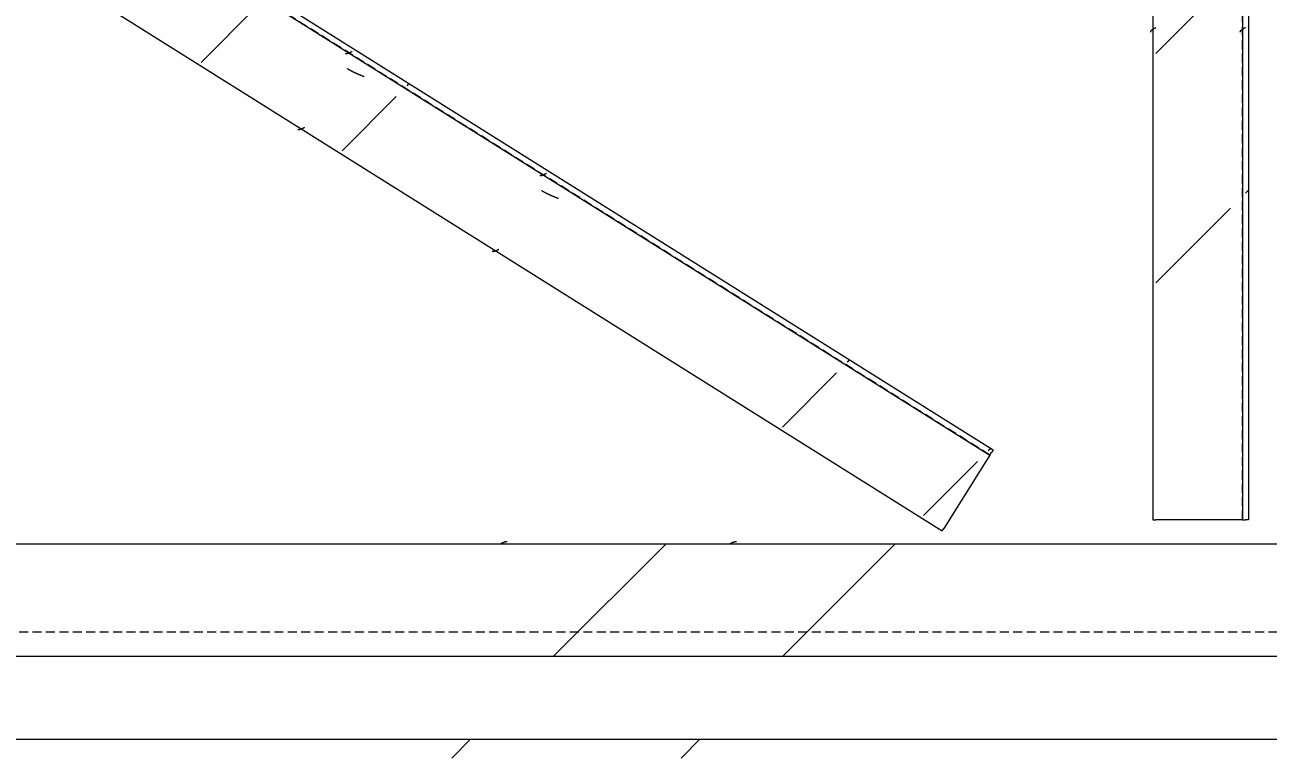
# Model space of a CAD drawing. Header units: centimetres. Extents: x -6111 to 13767, y -285 to 1600.
# Drawn here: x -5153.2 to -5087.1, y 954.5 to 993.5 of the extents above; entities that cross this region are included whole.
import ezdxf

# ---------------------------------------------------------------- set-up
doc = ezdxf.new("R2010")
doc.units = ezdxf.units.CM
doc.linetypes.add('Hidden', pattern=[0.714375, 0.47625, -0.238125])
for name, color, linetype, lineweight in [('A-ANNO-DIMS', 7, 'Continuous', 9), ('A-ANNO-DIMS-100', 7, 'Continuous', 9), ('S-BEAM', 7, 'Continuous', 9)]:
    doc.layers.add(name, color=color, linetype=linetype, lineweight=lineweight)
doc.styles.add('Century Gothic_1', font='GOTHIC.TTF', dxfattribs={"height": 15})
doc.dimstyles.new('FCA_N_Cotas_E100', dxfattribs={"dimscale": 30.48, "dimtxt": 15.662524, "dimasz": 0.492126, "dimexe": 0.656168, "dimexo": 0.656168, "dimgap": 0.032808, "dimtad": 1, "dimlfac": 0.01, "dimrnd": 0.01, "dimzin": 0, "dimdsep": 46, "dimtxsty": 'Century Gothic_1', "dimblk1": 'OBLIQUE', "dimblk2": 'OBLIQUE', "dimsah": 1, "dimcen": 0.09, "dimdle": 0.656168, "dimadec": 3, "dimazin": 2, "dimtfac": 1, "dimtdec": 4, "dimtix": 1, "dimtmove": 0, "dimatfit": 3, "dimfxl": 1, "dimtvp": 1, "dimtolj": 1, "dimtzin": 0, "dimarcsym": 2})
pattern_1 = [(45, (0, 0), (-25.14472, 25.14472), []), (45, (0, 38.1), (-25.14472, 25.14472), [])]

# ---------------------------------------------------------------- blocks, each defined once
blk = doc.blocks.new('FP_7-Elevación Eje 1')
at = {"layer": 'S-BEAM', "color": 9, "true_color": 0xc0c0c0}
for p, q in [((-5127.892, 965.92), (-5127.876, 965.93)), ((-5127.876, 965.93), (-5127.86, 965.939)), ((-5127.86, 965.939), (-5127.845, 965.948)), ((-5127.845, 965.948), (-5127.829, 965.957)), ((-5127.829, 965.957), (-5127.813, 965.965)), ((-5127.813, 965.965), (-5127.797, 965.972)), ((-5127.797, 965.972), (-5127.782, 965.98)), ((-5127.782, 965.98), (-5127.766, 965.987)), ((-5127.766, 965.987), (-5127.75, 965.993)), ((-5127.75, 965.993), (-5127.735, 965.999)), ((-5127.735, 965.999), (-5127.719, 966.005)), ((-5127.719, 966.005), (-5127.703, 966.01)), ((-5127.703, 966.01), (-5127.688, 966.015)), ((-5127.688, 966.015), (-5127.672, 966.019)), ((-5127.672, 966.019), (-5127.656, 966.023)), ((-5127.656, 966.023), (-5127.641, 966.026)), ((-5127.641, 966.026), (-5127.625, 966.029)), ((-5127.625, 966.029), (-5127.609, 966.032)), ((-5127.609, 966.032), (-5127.593, 966.034)), ((-5127.593, 966.034), (-5127.578, 966.036)), ((-5127.578, 966.036), (-5127.562, 966.037)), ((-5127.562, 966.037), (-5127.546, 966.037)), ((-5115.702, 965.92), (-5115.686, 965.93)), ((-5115.686, 965.93), (-5115.671, 965.939)), ((-5115.671, 965.939), (-5115.655, 965.948)), ((-5115.655, 965.948), (-5115.639, 965.957)), ((-5115.639, 965.957), (-5115.624, 965.965)), ((-5115.624, 965.965), (-5115.608, 965.972)), ((-5115.608, 965.972), (-5115.592, 965.98)), ((-5115.592, 965.98), (-5115.577, 965.987)), ((-5115.577, 965.987), (-5115.561, 965.993)), ((-5115.561, 965.993), (-5115.545, 965.999)), ((-5115.545, 965.999), (-5115.53, 966.005)), ((-5115.53, 966.005), (-5115.514, 966.01)), ((-5115.514, 966.01), (-5115.498, 966.015)), ((-5115.498, 966.015), (-5115.482, 966.019)), ((-5115.482, 966.019), (-5115.467, 966.023)), ((-5115.467, 966.023), (-5115.451, 966.026)), ((-5115.451, 966.026), (-5115.435, 966.029)), ((-5115.435, 966.029), (-5115.42, 966.032)), ((-5115.42, 966.032), (-5115.404, 966.034)), ((-5115.404, 966.034), (-5115.388, 966.036)), ((-5115.388, 966.036), (-5115.373, 966.037)), ((-5115.373, 966.037), (-5115.357, 966.037))]:
    blk.add_line(p, q, dxfattribs=at)
blk = doc.blocks.new('C Shapes - C8x16-1788166-Elevación Eje 1')
at = {"layer": 'S-BEAM', "true_color": 0xc0c0c0}
h = blk.add_hatch(dxfattribs=at)
h.set_pattern_fill('FP_3', color=9, style=0, pattern_type=2)
h.set_pattern_definition(pattern_1)
h.paths.add_polyline_path([(-4712.513, 959.921), (-4698.682, 959.921), (-4698.682, 965.921), (-5480.302, 965.921), (-5480.302, 959.921), (-4772.703, 959.921)])
at = {"layer": 'S-BEAM'}
for p, q in [((-5480.302, 965.921), (-4698.682, 965.921)), ((-4698.682, 959.921), (-5480.302, 959.921))]:
    blk.add_line(p, q, dxfattribs=at)
at = {"layer": 'S-BEAM', "linetype": 'Hidden'}
blk.add_line((-4698.682, 961.217), (-5480.302, 961.217), dxfattribs=at)
at = {"layer": 'S-BEAM'}
blk.add_blockref('FP_7-Elevación Eje 1', (0, 0), dxfattribs=at)
blk = doc.blocks.new('FP_11-Elevación Eje 1')
at = {"layer": 'S-BEAM'}
blk.add_line((-5088.45, 1079.703), (-5088.45, 967.193), dxfattribs=at)
at = {"layer": 'S-BEAM', "color": 9, "true_color": 0xc0c0c0}
for p, q in [((-5088.566, 993.108), (-5088.565, 993.111)), ((-5088.566, 993.104), (-5088.566, 993.108)), ((-5088.565, 993.115), (-5088.564, 993.119)), ((-5088.565, 993.111), (-5088.565, 993.115)), ((-5088.564, 993.119), (-5088.563, 993.123)), ((-5088.563, 993.123), (-5088.562, 993.127)), ((-5088.562, 993.127), (-5088.561, 993.131)), ((-5088.561, 993.131), (-5088.56, 993.135)), ((-5088.56, 993.135), (-5088.558, 993.139)), ((-5088.558, 993.139), (-5088.556, 993.143)), ((-5088.556, 993.143), (-5088.554, 993.147)), ((-5088.554, 993.147), (-5088.552, 993.15)), ((-5088.552, 993.15), (-5088.55, 993.154)), ((-5088.55, 993.154), (-5088.548, 993.158)), ((-5088.548, 993.158), (-5088.545, 993.162)), ((-5088.545, 993.162), (-5088.543, 993.166)), ((-5088.543, 993.166), (-5088.54, 993.17)), ((-5088.54, 993.17), (-5088.537, 993.174)), ((-5088.537, 993.174), (-5088.534, 993.178)), ((-5088.534, 993.178), (-5088.53, 993.182)), ((-5088.53, 993.182), (-5088.527, 993.186)), ((-5088.527, 993.186), (-5088.523, 993.19)), ((-5088.523, 993.19), (-5088.52, 993.193)), ((-5088.52, 993.193), (-5088.516, 993.197)), ((-5088.516, 993.197), (-5088.512, 993.201)), ((-5088.512, 993.201), (-5088.508, 993.205)), ((-5088.508, 993.205), (-5088.504, 993.209)), ((-5088.504, 993.209), (-5088.499, 993.213)), ((-5088.499, 993.213), (-5088.495, 993.217)), ((-5088.495, 993.217), (-5088.49, 993.221)), ((-5088.49, 993.221), (-5088.486, 993.225)), ((-5088.486, 993.225), (-5088.481, 993.229)), ((-5088.481, 993.229), (-5088.476, 993.232)), ((-5088.476, 993.232), (-5088.471, 993.236)), ((-5088.471, 993.236), (-5088.466, 993.24)), ((-5088.466, 993.24), (-5088.46, 993.244)), ((-5088.46, 993.244), (-5088.455, 993.248)), ((-5088.455, 993.248), (-5088.449, 993.252)), ((-5088.449, 993.252), (-5088.444, 993.256)), ((-5088.444, 993.256), (-5088.438, 993.26)), ((-5088.438, 993.26), (-5088.432, 993.264)), ((-5088.432, 993.264), (-5088.427, 993.268)), ((-5088.427, 993.268), (-5088.421, 993.271)), ((-5088.421, 993.271), (-5088.415, 993.275)), ((-5088.415, 993.275), (-5088.409, 993.279)), ((-5088.409, 993.279), (-5088.402, 993.283)), ((-5088.402, 993.283), (-5088.396, 993.287)), ((-5088.396, 993.287), (-5088.39, 993.291)), ((-5088.39, 993.291), (-5088.384, 993.295)), ((-5088.384, 993.295), (-5088.377, 993.299)), ((-5088.377, 993.299), (-5088.371, 993.303)), ((-5088.371, 993.303), (-5088.364, 993.307)), ((-5088.364, 993.307), (-5088.358, 993.31)), ((-5088.358, 993.31), (-5088.351, 993.314)), ((-5088.351, 993.314), (-5088.345, 993.318)), ((-5088.345, 993.318), (-5088.338, 993.322)), ((-5088.338, 993.322), (-5088.331, 993.326)), ((-5088.331, 993.326), (-5088.325, 993.33)), ((-5088.325, 993.33), (-5088.318, 993.334)), ((-5088.318, 993.334), (-5088.311, 993.338)), ((-5088.311, 993.338), (-5088.304, 993.342)), ((-5088.304, 993.342), (-5088.298, 993.346)), ((-5088.298, 993.346), (-5088.291, 993.35))]:
    blk.add_line(p, q, dxfattribs=at)
blk = doc.blocks.new('FP_12-Elevación Eje 1')
at = {"layer": 'S-BEAM'}
blk.add_line((-5093.212, 1079.703), (-5093.212, 967.193), dxfattribs=at)
at = {"layer": 'S-BEAM', "color": 9, "true_color": 0xc0c0c0}
for p, q in [((-5093.328, 993.108), (-5093.327, 993.112)), ((-5093.328, 993.104), (-5093.328, 993.108)), ((-5093.327, 993.116), (-5093.326, 993.119)), ((-5093.327, 993.112), (-5093.327, 993.116)), ((-5093.326, 993.119), (-5093.325, 993.123)), ((-5093.325, 993.123), (-5093.324, 993.127)), ((-5093.324, 993.127), (-5093.323, 993.131)), ((-5093.323, 993.131), (-5093.322, 993.135)), ((-5093.322, 993.135), (-5093.32, 993.139)), ((-5093.32, 993.139), (-5093.318, 993.143)), ((-5093.318, 993.143), (-5093.316, 993.147)), ((-5093.316, 993.147), (-5093.314, 993.151)), ((-5093.314, 993.151), (-5093.312, 993.155)), ((-5093.312, 993.155), (-5093.31, 993.158)), ((-5093.31, 993.158), (-5093.307, 993.162)), ((-5093.307, 993.162), (-5093.305, 993.166)), ((-5093.305, 993.166), (-5093.302, 993.17)), ((-5093.302, 993.17), (-5093.299, 993.174)), ((-5093.299, 993.174), (-5093.296, 993.178)), ((-5093.296, 993.178), (-5093.292, 993.182)), ((-5093.292, 993.182), (-5093.289, 993.186)), ((-5093.289, 993.186), (-5093.285, 993.19)), ((-5093.285, 993.19), (-5093.282, 993.194)), ((-5093.282, 993.194), (-5093.278, 993.197)), ((-5093.278, 993.197), (-5093.274, 993.201)), ((-5093.274, 993.201), (-5093.27, 993.205)), ((-5093.27, 993.205), (-5093.266, 993.209)), ((-5093.266, 993.209), (-5093.261, 993.213)), ((-5093.261, 993.213), (-5093.257, 993.217)), ((-5093.257, 993.217), (-5093.252, 993.221)), ((-5093.252, 993.221), (-5093.248, 993.225)), ((-5093.248, 993.225), (-5093.243, 993.229)), ((-5093.243, 993.229), (-5093.238, 993.233)), ((-5093.238, 993.233), (-5093.233, 993.236)), ((-5093.233, 993.236), (-5093.228, 993.24)), ((-5093.228, 993.24), (-5093.222, 993.244)), ((-5093.222, 993.244), (-5093.217, 993.248)), ((-5093.217, 993.248), (-5093.211, 993.252)), ((-5093.211, 993.252), (-5093.206, 993.256)), ((-5093.206, 993.256), (-5093.2, 993.26)), ((-5093.2, 993.26), (-5093.194, 993.264)), ((-5093.194, 993.264), (-5093.189, 993.268)), ((-5093.189, 993.268), (-5093.183, 993.272)), ((-5093.183, 993.272), (-5093.177, 993.276)), ((-5093.177, 993.276), (-5093.171, 993.279)), ((-5093.171, 993.279), (-5093.164, 993.283)), ((-5093.164, 993.283), (-5093.158, 993.287)), ((-5093.158, 993.287), (-5093.152, 993.291)), ((-5093.152, 993.291), (-5093.146, 993.295)), ((-5093.146, 993.295), (-5093.139, 993.299)), ((-5093.139, 993.299), (-5093.133, 993.303)), ((-5093.133, 993.303), (-5093.126, 993.307)), ((-5093.126, 993.307), (-5093.12, 993.311)), ((-5093.12, 993.311), (-5093.113, 993.315)), ((-5093.113, 993.315), (-5093.107, 993.318)), ((-5093.107, 993.318), (-5093.1, 993.322)), ((-5093.1, 993.322), (-5093.093, 993.326)), ((-5093.093, 993.326), (-5093.087, 993.33)), ((-5093.087, 993.33), (-5093.08, 993.334)), ((-5093.08, 993.334), (-5093.073, 993.338)), ((-5093.073, 993.338), (-5093.066, 993.342)), ((-5093.066, 993.342), (-5093.06, 993.346)), ((-5093.06, 993.346), (-5093.053, 993.35))]:
    blk.add_line(p, q, dxfattribs=at)
blk = doc.blocks.new('M_L Equal Angles - L51X51X3_2-1788157-Elevación Eje 1')
at = {"layer": 'S-BEAM', "true_color": 0xc0c0c0}
h = blk.add_hatch(dxfattribs=at)
h.set_pattern_fill('FP_2', color=9, style=0, pattern_type=2)
h.set_pattern_definition(pattern_1)
h.paths.add_polyline_path([(-5093.053, 967.193), (-5089.085, 967.193), (-5089.085, 1079.703), (-5093.053, 1079.703), (-5093.053, 974.295)])
h = blk.add_hatch(dxfattribs=at)
h.set_pattern_fill('FP_2', color=9, style=0, pattern_type=2)
h.set_pattern_definition(pattern_1)
h.paths.add_polyline_path([(-5088.291, 967.193), (-5088.132, 967.193), (-5088.132, 1079.703), (-5088.291, 1079.703), (-5088.291, 974.295)])
at = {"layer": 'S-BEAM', "linetype": 'Hidden'}
blk.add_line((-5088.45, 967.193), (-5088.45, 1079.703), dxfattribs=at)
at = {"layer": 'S-BEAM'}
for p, q in [((-5088.132, 1079.703), (-5088.132, 967.193)), ((-5093.212, 967.193), (-5093.053, 967.193)), ((-5089.085, 967.193), (-5093.053, 967.193)), ((-5088.45, 967.193), (-5089.085, 967.193)), ((-5088.45, 967.193), (-5088.291, 967.193)), ((-5088.132, 967.193), (-5088.291, 967.193))]:
    blk.add_line(p, q, dxfattribs=at)
for name in ['FP_12-Elevación Eje 1', 'FP_11-Elevación Eje 1']:
    blk.add_blockref(name, (0, 0), dxfattribs=at)
blk = doc.blocks.new('FP_31-Elevación Eje 1')
at = {"layer": 'S-BEAM', "color": 9, "true_color": 0xc0c0c0}
for p, q in [((-5136.047, 991.163), (-5136.034, 991.155)), ((-5136.034, 991.155), (-5136.02, 991.147)), ((-5136.02, 991.147), (-5136.007, 991.139)), ((-5136.007, 991.139), (-5135.994, 991.131)), ((-5135.994, 991.131), (-5135.98, 991.123)), ((-5135.98, 991.123), (-5135.967, 991.115)), ((-5135.967, 991.115), (-5135.953, 991.107)), ((-5135.953, 991.107), (-5135.94, 991.099)), ((-5135.94, 991.099), (-5135.926, 991.092)), ((-5135.926, 991.092), (-5135.913, 991.084)), ((-5135.913, 991.084), (-5135.899, 991.076)), ((-5135.899, 991.076), (-5135.885, 991.069)), ((-5135.885, 991.069), (-5135.872, 991.061)), ((-5135.872, 991.061), (-5135.858, 991.054)), ((-5135.858, 991.054), (-5135.844, 991.047)), ((-5135.844, 991.047), (-5135.83, 991.039)), ((-5135.83, 991.039), (-5135.817, 991.032)), ((-5135.817, 991.032), (-5135.803, 991.025)), ((-5135.803, 991.025), (-5135.789, 991.018)), ((-5135.789, 991.018), (-5135.775, 991.011)), ((-5135.775, 991.011), (-5135.761, 991.003)), ((-5135.761, 991.003), (-5135.747, 990.996)), ((-5135.747, 990.996), (-5135.733, 990.989)), ((-5135.733, 990.989), (-5135.719, 990.983)), ((-5135.719, 990.983), (-5135.705, 990.976)), ((-5135.705, 990.976), (-5135.691, 990.969)), ((-5135.691, 990.969), (-5135.676, 990.962)), ((-5135.676, 990.962), (-5135.662, 990.955)), ((-5135.662, 990.955), (-5135.648, 990.949)), ((-5135.648, 990.949), (-5135.634, 990.942)), ((-5135.634, 990.942), (-5135.62, 990.936)), ((-5135.62, 990.936), (-5135.605, 990.929)), ((-5135.605, 990.929), (-5135.591, 990.922)), ((-5135.591, 990.922), (-5135.577, 990.916)), ((-5135.577, 990.916), (-5135.562, 990.91)), ((-5135.562, 990.91), (-5135.548, 990.903)), ((-5135.548, 990.903), (-5135.533, 990.897)), ((-5135.533, 990.897), (-5135.519, 990.891)), ((-5135.519, 990.891), (-5135.505, 990.884)), ((-5135.505, 990.884), (-5135.49, 990.878)), ((-5135.49, 990.878), (-5135.476, 990.872)), ((-5135.476, 990.872), (-5135.461, 990.866)), ((-5135.461, 990.866), (-5135.447, 990.859)), ((-5135.447, 990.859), (-5135.432, 990.853)), ((-5135.432, 990.853), (-5135.417, 990.847)), ((-5135.417, 990.847), (-5135.403, 990.841)), ((-5135.403, 990.841), (-5135.388, 990.835)), ((-5135.388, 990.835), (-5135.374, 990.829)), ((-5135.374, 990.829), (-5135.359, 990.823)), ((-5135.359, 990.823), (-5135.344, 990.817)), ((-5135.344, 990.817), (-5135.33, 990.811)), ((-5135.33, 990.811), (-5135.315, 990.805)), ((-5135.315, 990.805), (-5135.3, 990.799)), ((-5135.3, 990.799), (-5135.286, 990.793)), ((-5135.286, 990.793), (-5135.271, 990.787)), ((-5135.271, 990.787), (-5135.256, 990.781)), ((-5135.256, 990.781), (-5135.242, 990.776)), ((-5135.242, 990.776), (-5135.227, 990.77)), ((-5135.227, 990.77), (-5135.212, 990.764)), ((-5135.212, 990.764), (-5135.197, 990.758)), ((-5135.197, 990.758), (-5135.183, 990.752)), ((-5135.183, 990.752), (-5135.168, 990.746)), ((-5135.168, 990.746), (-5135.153, 990.74)), ((-5125.719, 984.689), (-5125.706, 984.68)), ((-5125.706, 984.68), (-5125.693, 984.672)), ((-5125.693, 984.672), (-5125.68, 984.664)), ((-5125.68, 984.664), (-5125.666, 984.656)), ((-5125.666, 984.656), (-5125.653, 984.648)), ((-5125.653, 984.648), (-5125.639, 984.64)), ((-5125.639, 984.64), (-5125.626, 984.632)), ((-5125.626, 984.632), (-5125.612, 984.625)), ((-5125.612, 984.625), (-5125.599, 984.617)), ((-5125.599, 984.617), (-5125.585, 984.609)), ((-5125.585, 984.609), (-5125.572, 984.602)), ((-5125.572, 984.602), (-5125.558, 984.594)), ((-5125.558, 984.594), (-5125.544, 984.587)), ((-5125.544, 984.587), (-5125.53, 984.579)), ((-5125.53, 984.579), (-5125.517, 984.572)), ((-5125.517, 984.572), (-5125.503, 984.565)), ((-5125.503, 984.565), (-5125.489, 984.557)), ((-5125.489, 984.557), (-5125.475, 984.55)), ((-5125.475, 984.55), (-5125.461, 984.543)), ((-5125.461, 984.543), (-5125.447, 984.536)), ((-5125.447, 984.536), (-5125.433, 984.529)), ((-5125.433, 984.529), (-5125.419, 984.522)), ((-5125.419, 984.522), (-5125.405, 984.515)), ((-5125.405, 984.515), (-5125.391, 984.508)), ((-5125.391, 984.508), (-5125.377, 984.501)), ((-5125.377, 984.501), (-5125.363, 984.494)), ((-5125.363, 984.494), (-5125.349, 984.487)), ((-5125.349, 984.487), (-5125.335, 984.481)), ((-5125.335, 984.481), (-5125.32, 984.474)), ((-5125.32, 984.474), (-5125.306, 984.467)), ((-5125.306, 984.467), (-5125.292, 984.461)), ((-5125.292, 984.461), (-5125.278, 984.454)), ((-5125.278, 984.454), (-5125.263, 984.448)), ((-5125.263, 984.448), (-5125.249, 984.441)), ((-5125.249, 984.441), (-5125.235, 984.435)), ((-5125.235, 984.435), (-5125.22, 984.428)), ((-5125.22, 984.428), (-5125.206, 984.422)), ((-5125.206, 984.422), (-5125.191, 984.416)), ((-5125.191, 984.416), (-5125.177, 984.409)), ((-5125.177, 984.409), (-5125.162, 984.403)), ((-5125.162, 984.403), (-5125.148, 984.397)), ((-5125.148, 984.397), (-5125.133, 984.391)), ((-5125.133, 984.391), (-5125.119, 984.385)), ((-5125.119, 984.385), (-5125.104, 984.379)), ((-5125.104, 984.379), (-5125.09, 984.372)), ((-5125.09, 984.372), (-5125.075, 984.366)), ((-5125.075, 984.366), (-5125.061, 984.36)), ((-5125.061, 984.36), (-5125.046, 984.354)), ((-5125.046, 984.354), (-5125.031, 984.348)), ((-5125.031, 984.348), (-5125.017, 984.342)), ((-5125.017, 984.342), (-5125.002, 984.336)), ((-5125.002, 984.336), (-5124.987, 984.33)), ((-5124.987, 984.33), (-5124.973, 984.324)), ((-5124.973, 984.324), (-5124.958, 984.319)), ((-5124.958, 984.319), (-5124.943, 984.313)), ((-5124.943, 984.313), (-5124.929, 984.307)), ((-5124.929, 984.307), (-5124.914, 984.301)), ((-5124.914, 984.301), (-5124.899, 984.295)), ((-5124.899, 984.295), (-5124.885, 984.289)), ((-5124.885, 984.289), (-5124.87, 984.283)), ((-5124.87, 984.283), (-5124.855, 984.277)), ((-5124.855, 984.277), (-5124.84, 984.271)), ((-5124.84, 984.271), (-5124.826, 984.266))]:
    blk.add_line(p, q, dxfattribs=at)
blk = doc.blocks.new('FP_32-Elevación Eje 1')
at = {"layer": 'S-BEAM'}
blk.add_line((-5215.017, 1041.559), (-5101.882, 970.631), dxfattribs=at)
at = {"layer": 'S-BEAM', "color": 9, "true_color": 0xc0c0c0}
for p, q in [((-5136.146, 991.975), (-5136.143, 991.973)), ((-5136.143, 991.973), (-5136.14, 991.972)), ((-5136.14, 991.972), (-5136.136, 991.97)), ((-5136.136, 991.97), (-5136.132, 991.969)), ((-5136.132, 991.969), (-5136.128, 991.967)), ((-5136.128, 991.967), (-5136.125, 991.966)), ((-5136.125, 991.966), (-5136.121, 991.965)), ((-5136.121, 991.965), (-5136.117, 991.964)), ((-5136.117, 991.964), (-5136.112, 991.963)), ((-5136.112, 991.963), (-5136.108, 991.963)), ((-5136.108, 991.963), (-5136.104, 991.962)), ((-5136.104, 991.962), (-5136.099, 991.962)), ((-5136.099, 991.962), (-5136.095, 991.962)), ((-5136.095, 991.962), (-5136.09, 991.962)), ((-5136.09, 991.962), (-5136.086, 991.962)), ((-5136.086, 991.962), (-5136.081, 991.962)), ((-5136.081, 991.962), (-5136.076, 991.962)), ((-5136.076, 991.962), (-5136.071, 991.963)), ((-5136.071, 991.963), (-5136.066, 991.963)), ((-5136.066, 991.963), (-5136.061, 991.964)), ((-5136.061, 991.964), (-5136.056, 991.965)), ((-5136.056, 991.965), (-5136.051, 991.966)), ((-5136.051, 991.966), (-5136.046, 991.967)), ((-5136.046, 991.967), (-5136.04, 991.968)), ((-5136.04, 991.968), (-5136.035, 991.969)), ((-5136.035, 991.969), (-5136.03, 991.971)), ((-5136.03, 991.971), (-5136.024, 991.972)), ((-5136.024, 991.972), (-5136.018, 991.974)), ((-5136.018, 991.974), (-5136.013, 991.975)), ((-5136.013, 991.975), (-5136.007, 991.977)), ((-5136.007, 991.977), (-5136.001, 991.979)), ((-5136.001, 991.979), (-5135.995, 991.981)), ((-5135.995, 991.981), (-5135.989, 991.983)), ((-5135.989, 991.983), (-5135.983, 991.986)), ((-5135.983, 991.986), (-5135.977, 991.988)), ((-5135.977, 991.988), (-5135.971, 991.99)), ((-5135.971, 991.99), (-5135.965, 991.993)), ((-5135.965, 991.993), (-5135.959, 991.995)), ((-5135.959, 991.995), (-5135.953, 991.998)), ((-5135.953, 991.998), (-5135.946, 992.001)), ((-5135.946, 992.001), (-5135.94, 992.003)), ((-5135.94, 992.003), (-5135.933, 992.006)), ((-5135.933, 992.006), (-5135.927, 992.009)), ((-5135.927, 992.009), (-5135.921, 992.012)), ((-5135.921, 992.012), (-5135.914, 992.015)), ((-5135.914, 992.015), (-5135.907, 992.019)), ((-5135.907, 992.019), (-5135.901, 992.022)), ((-5135.901, 992.022), (-5135.894, 992.025)), ((-5135.894, 992.025), (-5135.888, 992.028)), ((-5135.888, 992.028), (-5135.881, 992.032)), ((-5135.881, 992.032), (-5135.874, 992.035)), ((-5135.874, 992.035), (-5135.867, 992.038)), ((-5135.867, 992.038), (-5135.861, 992.042)), ((-5135.861, 992.042), (-5135.854, 992.045)), ((-5135.854, 992.045), (-5135.847, 992.049)), ((-5135.847, 992.049), (-5135.84, 992.052)), ((-5135.84, 992.052), (-5135.833, 992.056)), ((-5135.833, 992.056), (-5135.826, 992.06)), ((-5135.826, 992.06), (-5135.819, 992.063)), ((-5135.819, 992.063), (-5135.813, 992.067)), ((-5135.813, 992.067), (-5135.806, 992.071)), ((-5135.806, 992.071), (-5135.799, 992.074)), ((-5135.799, 992.074), (-5135.792, 992.078)), ((-5125.819, 985.5), (-5125.815, 985.499)), ((-5125.815, 985.499), (-5125.812, 985.497)), ((-5125.812, 985.497), (-5125.808, 985.495)), ((-5125.808, 985.495), (-5125.805, 985.494)), ((-5125.805, 985.494), (-5125.801, 985.493)), ((-5125.801, 985.493), (-5125.797, 985.491)), ((-5125.797, 985.491), (-5125.793, 985.49)), ((-5125.793, 985.49), (-5125.789, 985.489)), ((-5125.789, 985.489), (-5125.785, 985.489)), ((-5125.785, 985.489), (-5125.781, 985.488)), ((-5125.781, 985.488), (-5125.776, 985.488)), ((-5125.776, 985.488), (-5125.772, 985.487)), ((-5125.772, 985.487), (-5125.767, 985.487)), ((-5125.767, 985.487), (-5125.763, 985.487)), ((-5125.763, 985.487), (-5125.758, 985.487)), ((-5125.758, 985.487), (-5125.753, 985.487)), ((-5125.753, 985.487), (-5125.749, 985.488)), ((-5125.749, 985.488), (-5125.744, 985.488)), ((-5125.744, 985.488), (-5125.739, 985.489)), ((-5125.739, 985.489), (-5125.734, 985.489)), ((-5125.734, 985.489), (-5125.729, 985.49)), ((-5125.729, 985.49), (-5125.723, 985.491)), ((-5125.723, 985.491), (-5125.718, 985.492)), ((-5125.718, 985.492), (-5125.713, 985.493)), ((-5125.713, 985.493), (-5125.707, 985.494)), ((-5125.707, 985.494), (-5125.702, 985.496)), ((-5125.702, 985.496), (-5125.696, 985.497)), ((-5125.696, 985.497), (-5125.691, 985.499)), ((-5125.691, 985.499), (-5125.685, 985.501)), ((-5125.685, 985.501), (-5125.679, 985.503)), ((-5125.679, 985.503), (-5125.674, 985.504)), ((-5125.674, 985.504), (-5125.668, 985.506)), ((-5125.668, 985.506), (-5125.662, 985.509)), ((-5125.662, 985.509), (-5125.656, 985.511)), ((-5125.656, 985.511), (-5125.65, 985.513)), ((-5125.65, 985.513), (-5125.644, 985.516)), ((-5125.644, 985.516), (-5125.637, 985.518)), ((-5125.637, 985.518), (-5125.631, 985.521)), ((-5125.631, 985.521), (-5125.625, 985.523)), ((-5125.625, 985.523), (-5125.619, 985.526)), ((-5125.619, 985.526), (-5125.612, 985.529)), ((-5125.612, 985.529), (-5125.606, 985.532)), ((-5125.606, 985.532), (-5125.599, 985.535)), ((-5125.599, 985.535), (-5125.593, 985.538)), ((-5125.593, 985.538), (-5125.586, 985.541)), ((-5125.586, 985.541), (-5125.58, 985.544)), ((-5125.58, 985.544), (-5125.573, 985.547)), ((-5125.573, 985.547), (-5125.567, 985.55)), ((-5125.567, 985.55), (-5125.56, 985.554)), ((-5125.56, 985.554), (-5125.553, 985.557)), ((-5125.553, 985.557), (-5125.546, 985.56)), ((-5125.546, 985.56), (-5125.54, 985.564)), ((-5125.54, 985.564), (-5125.533, 985.567)), ((-5125.533, 985.567), (-5125.526, 985.571)), ((-5125.526, 985.571), (-5125.519, 985.574)), ((-5125.519, 985.574), (-5125.512, 985.578)), ((-5125.512, 985.578), (-5125.506, 985.581)), ((-5125.506, 985.581), (-5125.499, 985.585)), ((-5125.499, 985.585), (-5125.492, 985.589)), ((-5125.492, 985.589), (-5125.485, 985.592)), ((-5125.485, 985.592), (-5125.478, 985.596)), ((-5125.478, 985.596), (-5125.471, 985.599)), ((-5125.471, 985.599), (-5125.464, 985.603))]:
    blk.add_line(p, q, dxfattribs=at)
blk = doc.blocks.new('FP_33-Elevación Eje 1')
at = {"layer": 'S-BEAM'}
blk.add_line((-5217.546, 1037.524), (-5104.412, 966.596), dxfattribs=at)
at = {"layer": 'S-BEAM', "color": 9, "true_color": 0xc0c0c0}
for p, q in [((-5138.675, 987.94), (-5138.672, 987.938)), ((-5138.672, 987.938), (-5138.668, 987.937)), ((-5138.668, 987.937), (-5138.665, 987.935)), ((-5138.665, 987.935), (-5138.661, 987.934)), ((-5138.661, 987.934), (-5138.657, 987.932)), ((-5138.657, 987.932), (-5138.653, 987.931)), ((-5138.653, 987.931), (-5138.65, 987.93)), ((-5138.65, 987.93), (-5138.645, 987.929)), ((-5138.645, 987.929), (-5138.641, 987.928)), ((-5138.641, 987.928), (-5138.637, 987.928)), ((-5138.637, 987.928), (-5138.633, 987.927)), ((-5138.633, 987.927), (-5138.628, 987.927)), ((-5138.628, 987.927), (-5138.624, 987.927)), ((-5138.624, 987.927), (-5138.619, 987.927)), ((-5138.619, 987.927), (-5138.615, 987.927)), ((-5138.615, 987.927), (-5138.61, 987.927)), ((-5138.61, 987.927), (-5138.605, 987.927)), ((-5138.605, 987.927), (-5138.6, 987.928)), ((-5138.6, 987.928), (-5138.595, 987.928)), ((-5138.595, 987.928), (-5138.59, 987.929)), ((-5138.59, 987.929), (-5138.585, 987.93)), ((-5138.585, 987.93), (-5138.58, 987.931)), ((-5138.58, 987.931), (-5138.575, 987.932)), ((-5138.575, 987.932), (-5138.569, 987.933)), ((-5138.569, 987.933), (-5138.564, 987.934)), ((-5138.564, 987.934), (-5138.559, 987.936)), ((-5138.559, 987.936), (-5138.553, 987.937)), ((-5138.553, 987.937), (-5138.547, 987.939)), ((-5138.547, 987.939), (-5138.542, 987.94)), ((-5138.542, 987.94), (-5138.536, 987.942)), ((-5138.536, 987.942), (-5138.53, 987.944)), ((-5138.53, 987.944), (-5138.524, 987.946)), ((-5138.524, 987.946), (-5138.518, 987.948)), ((-5138.518, 987.948), (-5138.512, 987.951)), ((-5138.512, 987.951), (-5138.506, 987.953)), ((-5138.506, 987.953), (-5138.5, 987.955)), ((-5138.5, 987.955), (-5138.494, 987.958)), ((-5138.494, 987.958), (-5138.488, 987.96)), ((-5138.488, 987.96), (-5138.482, 987.963)), ((-5138.482, 987.963), (-5138.475, 987.966)), ((-5138.475, 987.966), (-5138.469, 987.969)), ((-5138.469, 987.969), (-5138.462, 987.971)), ((-5138.462, 987.971), (-5138.456, 987.974)), ((-5138.456, 987.974), (-5138.449, 987.977)), ((-5138.449, 987.977), (-5138.443, 987.98)), ((-5138.443, 987.98), (-5138.436, 987.984)), ((-5138.436, 987.984), (-5138.43, 987.987)), ((-5138.43, 987.987), (-5138.423, 987.99)), ((-5138.423, 987.99), (-5138.416, 987.993)), ((-5138.416, 987.993), (-5138.41, 987.997)), ((-5138.41, 987.997), (-5138.403, 988)), ((-5138.403, 988), (-5138.396, 988.003)), ((-5138.396, 988.003), (-5138.389, 988.007)), ((-5138.389, 988.007), (-5138.383, 988.01)), ((-5138.383, 988.01), (-5138.376, 988.014)), ((-5138.376, 988.014), (-5138.369, 988.017)), ((-5138.369, 988.017), (-5138.362, 988.021)), ((-5138.362, 988.021), (-5138.355, 988.025)), ((-5138.355, 988.025), (-5138.348, 988.028)), ((-5138.348, 988.028), (-5138.342, 988.032)), ((-5138.342, 988.032), (-5138.335, 988.036)), ((-5138.335, 988.036), (-5138.328, 988.039)), ((-5138.328, 988.039), (-5138.321, 988.043)), ((-5128.348, 981.465), (-5128.344, 981.464)), ((-5128.344, 981.464), (-5128.341, 981.462)), ((-5128.341, 981.462), (-5128.337, 981.46)), ((-5128.337, 981.46), (-5128.334, 981.459)), ((-5128.334, 981.459), (-5128.33, 981.458)), ((-5128.33, 981.458), (-5128.326, 981.456)), ((-5128.326, 981.456), (-5128.322, 981.455)), ((-5128.322, 981.455), (-5128.318, 981.454)), ((-5128.318, 981.454), (-5128.314, 981.454)), ((-5128.314, 981.454), (-5128.309, 981.453)), ((-5128.309, 981.453), (-5128.305, 981.453)), ((-5128.305, 981.453), (-5128.301, 981.452)), ((-5128.301, 981.452), (-5128.296, 981.452)), ((-5128.296, 981.452), (-5128.292, 981.452)), ((-5128.292, 981.452), (-5128.287, 981.452)), ((-5128.287, 981.452), (-5128.282, 981.452)), ((-5128.282, 981.452), (-5128.278, 981.453)), ((-5128.278, 981.453), (-5128.273, 981.453)), ((-5128.273, 981.453), (-5128.268, 981.454)), ((-5128.268, 981.454), (-5128.263, 981.454)), ((-5128.263, 981.454), (-5128.258, 981.455)), ((-5128.258, 981.455), (-5128.252, 981.456)), ((-5128.252, 981.456), (-5128.247, 981.457)), ((-5128.247, 981.457), (-5128.242, 981.458)), ((-5128.242, 981.458), (-5128.236, 981.459)), ((-5128.236, 981.459), (-5128.231, 981.461)), ((-5128.231, 981.461), (-5128.225, 981.462)), ((-5128.225, 981.462), (-5128.22, 981.464)), ((-5128.22, 981.464), (-5128.214, 981.466)), ((-5128.214, 981.466), (-5128.208, 981.468)), ((-5128.208, 981.468), (-5128.202, 981.469)), ((-5128.202, 981.469), (-5128.197, 981.471)), ((-5128.197, 981.471), (-5128.191, 981.474)), ((-5128.191, 981.474), (-5128.185, 981.476)), ((-5128.185, 981.476), (-5128.179, 981.478)), ((-5128.179, 981.478), (-5128.173, 981.481)), ((-5128.173, 981.481), (-5128.166, 981.483)), ((-5128.166, 981.483), (-5128.16, 981.486)), ((-5128.16, 981.486), (-5128.154, 981.488)), ((-5128.154, 981.488), (-5128.148, 981.491)), ((-5128.148, 981.491), (-5128.141, 981.494)), ((-5128.141, 981.494), (-5128.135, 981.497)), ((-5128.135, 981.497), (-5128.128, 981.5)), ((-5128.128, 981.5), (-5128.122, 981.503)), ((-5128.122, 981.503), (-5128.115, 981.506)), ((-5128.115, 981.506), (-5128.109, 981.509)), ((-5128.109, 981.509), (-5128.102, 981.512)), ((-5128.102, 981.512), (-5128.095, 981.515)), ((-5128.095, 981.515), (-5128.089, 981.519)), ((-5128.089, 981.519), (-5128.082, 981.522)), ((-5128.082, 981.522), (-5128.075, 981.525)), ((-5128.075, 981.525), (-5128.069, 981.529)), ((-5128.069, 981.529), (-5128.062, 981.532)), ((-5128.062, 981.532), (-5128.055, 981.536)), ((-5128.055, 981.536), (-5128.048, 981.539)), ((-5128.048, 981.539), (-5128.041, 981.543)), ((-5128.041, 981.543), (-5128.035, 981.546)), ((-5128.035, 981.546), (-5128.028, 981.55)), ((-5128.028, 981.55), (-5128.021, 981.554)), ((-5128.021, 981.554), (-5128.014, 981.557)), ((-5128.014, 981.557), (-5128.007, 981.561)), ((-5128.007, 981.561), (-5128, 981.564)), ((-5128, 981.564), (-5127.993, 981.568))]:
    blk.add_line(p, q, dxfattribs=at)
blk = doc.blocks.new('M_L Equal Angles - L51X51X3_2-1788164-Elevación Eje 1')
at = {"layer": 'S-BEAM', "true_color": 0xc0c0c0}
h = blk.add_hatch(dxfattribs=at)
h.set_pattern_fill('FP_3', color=9, style=0, pattern_type=2)
h.set_pattern_definition(pattern_1)
h.paths.add_polyline_path([(-5101.798, 970.766), (-5101.713, 970.9), (-5214.848, 1041.828), (-5214.932, 1041.694), (-5103.749, 971.989)])
h = blk.add_hatch(dxfattribs=at)
h.set_pattern_fill('FP_3', color=9, style=0, pattern_type=2)
h.set_pattern_definition(pattern_1)
h.paths.add_polyline_path([(-5104.327, 966.731), (-5102.219, 970.093), (-5215.354, 1041.021), (-5217.462, 1037.659), (-5109.69, 970.093)])
at = {"layer": 'S-BEAM', "linetype": 'Hidden'}
blk.add_line((-5101.882, 970.631), (-5215.017, 1041.559), dxfattribs=at)
at = {"layer": 'S-BEAM'}
for p, q in [((-5214.848, 1041.828), (-5101.713, 970.9)), ((-5101.882, 970.631), (-5102.219, 970.093)), ((-5101.882, 970.631), (-5101.798, 970.766)), ((-5101.713, 970.9), (-5101.798, 970.766)), ((-5102.219, 970.093), (-5104.327, 966.731)), ((-5104.412, 966.596), (-5104.327, 966.731))]:
    blk.add_line(p, q, dxfattribs=at)
for name in ['FP_32-Elevación Eje 1', 'FP_31-Elevación Eje 1', 'FP_33-Elevación Eje 1']:
    blk.add_blockref(name, (0, 0), dxfattribs=at)
blk = doc.blocks.new('M_W Shapes - 150 x 250-V37-Elevación Eje 1')
at = {"layer": 'S-BEAM', "true_color": 0xc0c0c0}
h = blk.add_hatch(dxfattribs=at)
h.set_pattern_fill('FP_3', color=9, style=0, pattern_type=2)
h.set_pattern_definition(pattern_1)
h.paths.add_polyline_path([(-4778.078, 954.53), (-4778.078, 955.53), (-5426.338, 955.53), (-5426.338, 954.53), (-4802.798, 954.53)])
at = {"layer": 'S-BEAM'}
blk.add_line((-5426.338, 955.53), (-4778.078, 955.53), dxfattribs=at)
blk = doc.blocks.new('DIMBLOCK1-Elevación Eje 1')
at = {"layer": 'A-ANNO-DIMS-100'}
for p, q in [((-5438.839, 1253.141), (-5438.839, 1273.141)), ((-5078.539, 1253.141), (-5078.539, 1273.141)), ((-5458.839, 1253.141), (-5078.539, 1253.141)), ((-5438.839, 1253.141), (-5438.839, 975.53)), ((-5078.539, 1253.141), (-5078.539, 1243.748))]:
    blk.add_line(p, q, dxfattribs=at)
at = {"layer": 'A-ANNO-DIMS-100', "lineweight": 35}
for p, q in [((-5438.839, 1253.141), (-5431.339, 1260.641)), ((-5078.539, 1253.141), (-5071.039, 1260.641)), ((-5438.839, 1253.141), (-5446.339, 1245.641)), ((-5078.539, 1253.141), (-5086.039, 1245.641))]:
    blk.add_line(p, q, dxfattribs=at)
at = {"layer": 'A-ANNO-DIMS-100', "color": 0, "insert": (-5279.075, 1273.368), "char_height": 15, "width": 48.92674, "attachment_point": 1, "line_spacing_factor": 0.984502, "style": 'Century Gothic_1'}
blk.add_mtext('3.60', dxfattribs=at)
blk = doc.blocks.new('_Oblique')
at = {"color": 0, "linetype": 'ByBlock', "lineweight": -2}
blk.add_line((-0.5, -0.5), (0.5, 0.5), dxfattribs=at)
blk = doc.blocks.new('DIMBLOCK3-Elevación Eje 1')
at = {"layer": 'A-ANNO-DIMS-100'}
for p, q in [((-5438.839, 1313.194), (-5438.839, 1333.194)), ((-4765.577, 1313.194), (-4765.577, 1333.194)), ((-5458.839, 1313.194), (-4745.577, 1313.194)), ((-5438.839, 1313.194), (-5438.839, 975.53)), ((-4765.577, 1313.194), (-4765.577, 975.53))]:
    blk.add_line(p, q, dxfattribs=at)
at = {"layer": 'A-ANNO-DIMS-100', "lineweight": 35}
for p, q in [((-5438.839, 1313.194), (-5431.339, 1320.694)), ((-4765.577, 1313.194), (-4758.077, 1320.694)), ((-5438.839, 1313.194), (-5446.339, 1305.694)), ((-4765.577, 1313.194), (-4773.077, 1305.694))]:
    blk.add_line(p, q, dxfattribs=at)
at = {"layer": 'A-ANNO-DIMS-100', "color": 0, "insert": (-5122.594, 1333.421), "char_height": 15, "width": 48.92674, "attachment_point": 1, "line_spacing_factor": 0.984502, "style": 'Century Gothic_1'}
blk.add_mtext('6.73', dxfattribs=at)

msp = doc.modelspace()

# ---------------------------------------------------------------- block references
at = {"layer": 'S-BEAM'}
for name in ['M_L Equal Angles - L51X51X3_2-1788157-Elevación Eje 1', 'M_L Equal Angles - L51X51X3_2-1788164-Elevación Eje 1', 'C Shapes - C8x16-1788166-Elevación Eje 1', 'M_W Shapes - 150 x 250-V37-Elevación Eje 1']:
    msp.add_blockref(name, (0, 0), dxfattribs=at)

# ---------------------------------------------------------------- dimensions: what is measured, and where the dimension line sits
at = {"layer": 'A-ANNO-DIMS'}
for base, p2, override, picture, middle in [((-4765.577, 1313.194), (-4765.577, 955.53), {"dimpost": '<>', "dimfxl": 673.262505}, 'DIMBLOCK3-Elevación Eje 1', (-5102.208, 1322.072)), ((-5078.539, 1253.141), (-5078.539, 1263.748), {"dimpost": '<>', "dimfxl": 474.145739}, 'DIMBLOCK1-Elevación Eje 1', (-5258.689, 1262.019))]:
    dim = msp.add_linear_dim(base=base, p1=(-5438.839, 955.53), p2=p2, dimstyle='FCA_N_Cotas_E100', override=override, dxfattribs=at)
    dim.commit()
    dim.dimension.update_dxf_attribs({"geometry": picture, "text_midpoint": middle})

doc.saveas('drawing.dxf')
